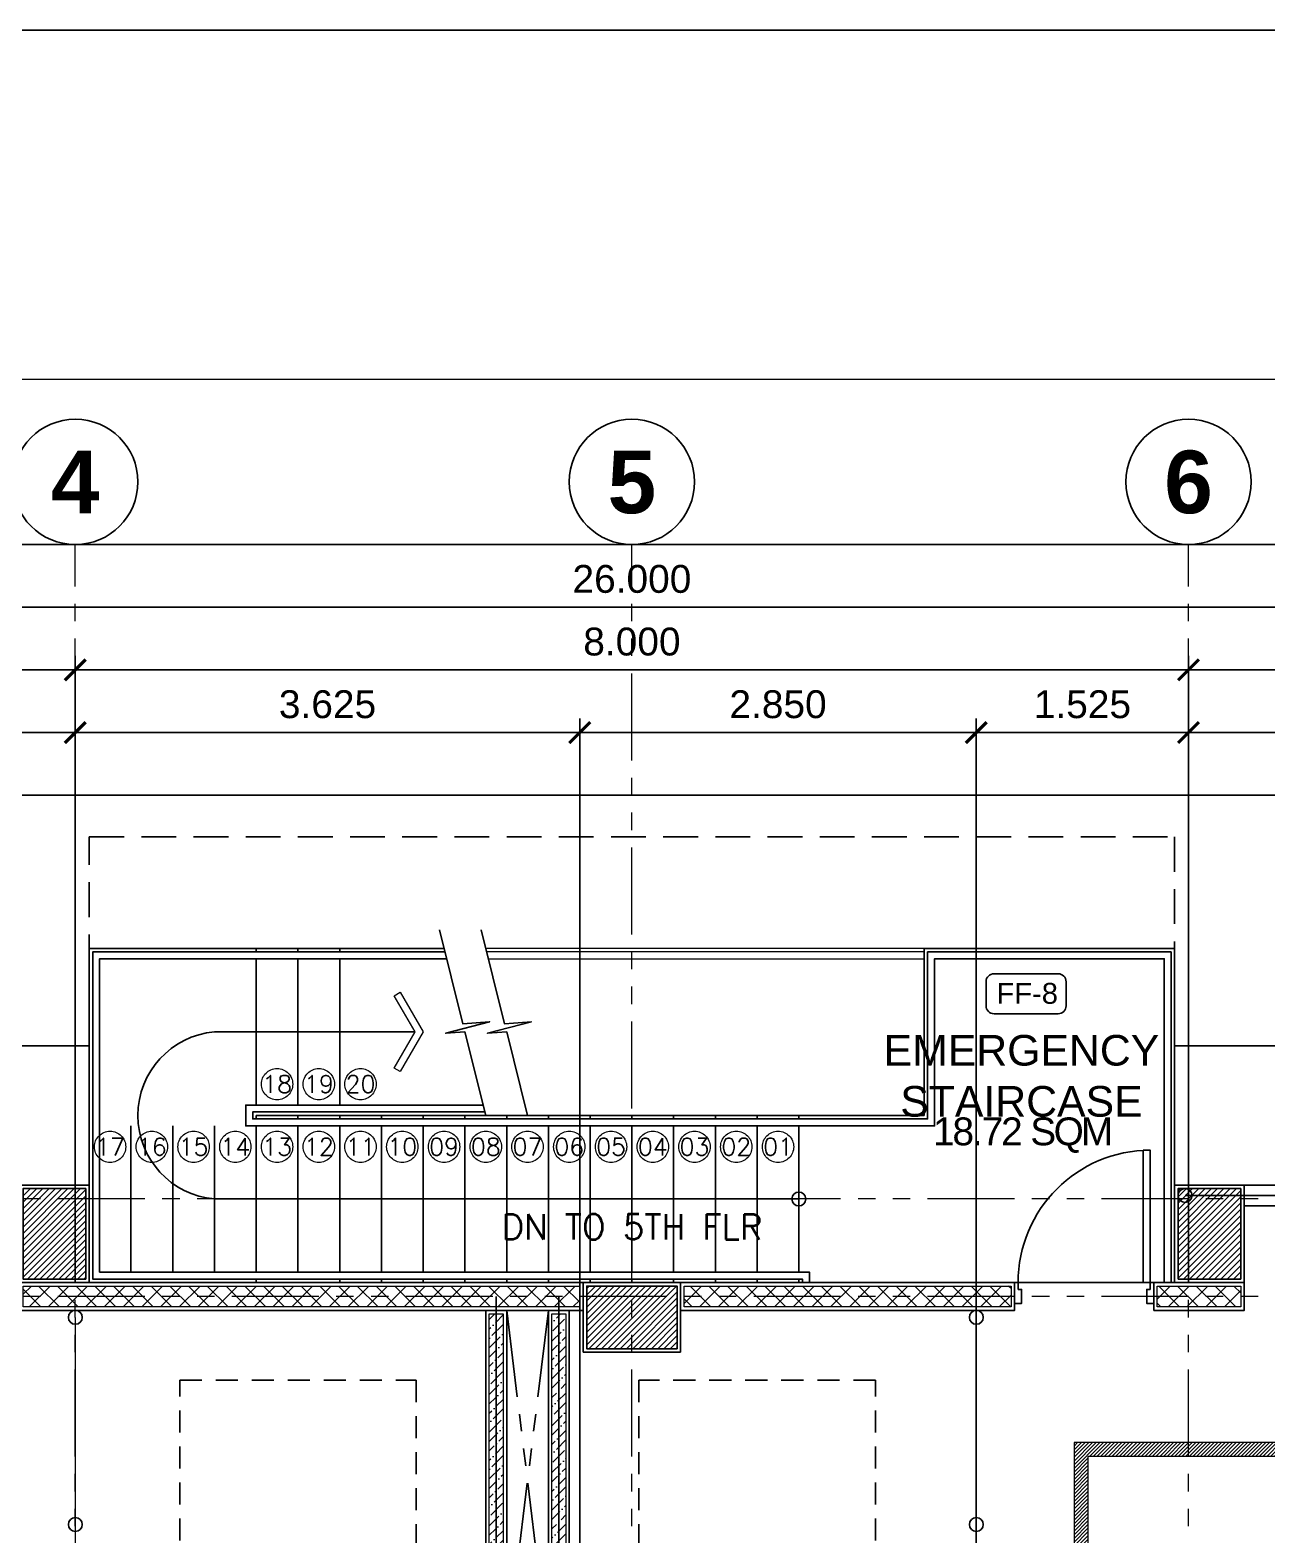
# Model space of a CAD drawing. Header units: metres. Extents: x -12400 to 1, y 0 to 106422.
# Drawn here: x -12001.88 to -11992.99, y 106404.66 to 106415.47 of the extents above; entities that cross this region are included whole.
import ezdxf
from ezdxf.enums import TextEntityAlignment as Align

# ---------------------------------------------------------------- set-up
doc = ezdxf.new("R2010")
doc.units = ezdxf.units.M
doc.header["$PDMODE"] = 35
for name, pattern in [('CENTER', [2, 1.25, -0.25, 0.25, -0.25]), ('HIDDEN', [0.375, 0.25, -0.125]), ('HIDDEN2', [4.762499999999999, 3.175, -1.5875]), ('PHANTOM2', [1.25, 0.625, -0.125, 0.125, -0.125, 0.125, -0.125])]:
    doc.linetypes.add(name, pattern=pattern)
for name, color, linetype, lineweight in [('0.1', 1, 'Continuous', 9), ('A-DIM-100', 8, 'Continuous', 0), ('A-STAIR', 31, 'Continuous', 0), ('DIM 001', 251, 'Continuous', 13), ('FURN', 8, 'Continuous', 5), ('grid', 1, 'CENTER', 15), ('HATCH', 250, 'Continuous', 5), ('TBLOCK-BORDER-OUTSIDE', 240, 'Continuous', 0)]:
    doc.layers.add(name, color=color, linetype=linetype, lineweight=lineweight)
for name, color, linetype in [('1AR', 1, 'Continuous'), ('AR-HIDDEN LINES', 8, 'HIDDEN2'), ('BAR', 6, 'Continuous'), ('FIXTURE', 35, 'Continuous'), ('P-HIDE', 1, 'HIDDEN2'), ('S-GRID', 155, 'Continuous'), ('SCH-FLR', 224, 'Continuous'), ('stone', 15, 'Continuous'), ('txt', 2, 'Continuous')]:
    doc.layers.add(name, color=color, linetype=linetype)
doc.layers.add('GUIDELINES', color=206, linetype='Continuous', plot=False)
doc.styles.add('arial', font='arial.ttf')
doc.styles.add('Arial-Bold', font='arial.ttf')
doc.styles.add('DIMTXT-100', font='arial.ttf')
doc.styles.add('sans serif', font='sanssb__.ttf')
doc.styles.add('swis721', font='swiss.ttf')
doc.styles.add('T.25', font='romans.shx', dxfattribs={"height": 0.2})
doc.styles.add('T125', font='simplex.shx', dxfattribs={"height": 125})
doc.dimstyles.new('D-100', dxfattribs={"dimtxt": 0.2, "dimasz": 0.15, "dimexe": 0.1, "dimexo": 0.1, "dimgap": 0.1, "dimtad": 1, "dimdec": 3, "dimzin": 4, "dimdsep": 46, "dimtxsty": 'DIMTXT-100', "dimblk": 'ARCHTICK', "dimcen": 0.2, "dimdle": 0.1, "dimclrd": 8, "dimclre": 8, "dimclrt": 2, "dimadec": 0, "dimazin": 1, "dimtfac": 1, "dimtdec": 3, "dimtofl": 0, "dimtmove": 2, "dimatfit": 3, "dimfxl": 1, "dimarcsym": 0})
doc.dimstyles.new('DIM 200', dxfattribs={"dimtxt": 200, "dimasz": 1, "dimexe": 0, "dimexo": 40, "dimgap": 50, "dimtad": 1, "dimtoh": 1, "dimdec": 0, "dimlfac": 2, "dimtxsty": 'swis721', "dimblk": 'CIR', "dimcen": 0, "dimclrd": 155, "dimclre": 155, "dimclrt": 4, "dimadec": 0, "dimazin": 0, "dimtfac": 1, "dimtdec": 0, "dimtix": 1, "dimtmove": 1, "dimatfit": 3, "dimldrblk": 'CIR', "dimfxl": 0, "dimarcsym": 0})
pattern_1 = [(45, (-1778.118195197185, 422.8638645163301), (-0.01325825214724777, 0.01325825214724777), [])]

# ---------------------------------------------------------------- blocks, each defined once
blk = doc.blocks.new('CIR')
at = {"color": 4}
blk.add_circle((0, 0), 50, dxfattribs=at)
blk = doc.blocks.new('grid_designation')
blk.add_circle((0, 500), 500)
at = {"color": 3, "style": 'sans serif'}
blk.add_attdef('A', text='', height=471, dxfattribs=at).set_placement((0, 500), align=Align.MIDDLE_CENTER)
blk = doc.blocks.new('FIREDOOR-1050')
at = {"layer": 'FIXTURE', "color": 2, "ltscale": 0.3}
blk.add_lwpolyline([(1514.263102653662, -407.726871438048), (1514.313102653663, -407.726871438048), (1514.313102653663, -406.7768714380509), (1514.263102653662, -406.7768714380509)], close=True, dxfattribs=at)
at = {"layer": 'FIXTURE', "color": 3}
for points in [[(1514.263102653662, -407.7768714380509), (1514.263102653662, -407.726871438048), (1514.238102653662, -407.726871438048), (1514.238102653662, -407.8768714380567), (1514.288102653663, -407.8768714380567), (1514.288102653663, -407.7768714380509), (1514.263102653662, -407.7768714380509)], [(1515.213102653661, -407.7768714380509), (1515.213102653661, -407.726871438048), (1515.238102653662, -407.726871438048), (1515.238102653662, -407.8768714380567), (1515.188102653661, -407.8768714380567), (1515.188102653661, -407.7768714380509), (1515.213102653661, -407.7768714380509)]]:
    blk.add_lwpolyline(points, dxfattribs=at)
at = {"layer": 'FIXTURE', "color": 1}
blk.add_arc((1514.263102653662, -407.726871438048), 0.9499999999996362, 0, 90, dxfattribs=at)
blk = doc.blocks.new('*U1959')
at = {"layer": 'HATCH'}
h = blk.add_hatch(dxfattribs=at)
h.set_pattern_fill('ANSI36', color=256, scale=0.015)
h.set_pattern_definition([(45, (12093.72419102851, -106406.7665946045), (0.025256970340507, 0.09260889124852564), [0.1190625, -0.0238125, 0, -0.0238125])])
h.paths.add_polyline_path([(0.0249999999996362, 0.1249999999854481), (0.02499999999963598, 0.02499999999417923), (2.425000000009162, 0.02499999999417923), (2.425000000009163, 0.1249999999854481)])
at = {"color": 4}
blk.add_lwpolyline([(2.450000000008799, 0), (2.450000000008799, 0.1499999999796273), (0, 0.1499999999796273), (0, 0)], close=True, dxfattribs=at)
at = {"layer": 'HATCH'}
blk.add_lwpolyline([(2.425000000009163, 0.02499999999417923), (2.425000000009163, 0.1249999999854481), (0.0249999999996362, 0.1249999999854481), (0.0249999999996362, 0.02499999999417923)], close=True, dxfattribs=at)
blk = doc.blocks.new('*U528')
at = {"layer": 'HATCH'}
h = blk.add_hatch(dxfattribs=at)
h.set_pattern_fill('ANSI37', color=256, scale=0.03, angle=-180)
h.set_pattern_definition([(225, (2.962500000018339, 0), (0.06735192090801863, -0.06735192090801868), []), (314.9999999999999, (2.962500000018339, 0), (0.06735192090801868, 0.06735192090801861), [])])
h.paths.add_polyline_path([(0.02500000000873115, 0.1749999999883585), (0.02500000000873115, 0.02499999999417923), (4.025000000023796, 0.02499999999417923), (4.025000000023796, 0.1749999999883585)])
blk.add_lwpolyline([(0, 0.1999999999825377), (0, 0), (4.050000000017975, 0), (4.050000000017975, 0.1999999999825377)], close=True)
blk.add_lwpolyline([(0.02500000000873115, 0.1749999999883585), (0.02500000000873115, 0.02499999999417923), (4.025000000023796, 0.02499999999417923), (4.025000000023796, 0.1749999999883585)], close=True, dxfattribs=at)
blk = doc.blocks.new('*U1974')
at = {"layer": 'HATCH'}
h = blk.add_hatch(dxfattribs=at)
h.set_pattern_fill('ANSI37', color=256, scale=0.03, angle=-180)
h.set_pattern_definition([(225, (1.312500000049625, 0), (0.06735192090801863, -0.06735192090801868), []), (314.9999999999999, (1.312500000049625, 0), (0.06735192090801868, 0.06735192090801861), [])])
h.paths.add_polyline_path([(0.02500000000873115, 0.1749999999883585), (0.02500000000873115, 0.02499999999417923), (2.375000000055082, 0.02499999999417923), (2.375000000055082, 0.1749999999883585)])
blk.add_lwpolyline([(0, 0.1999999999825377), (0, 0), (2.400000000049261, 0), (2.400000000049261, 0.1999999999825377)], close=True)
blk.add_lwpolyline([(0.02500000000873115, 0.1749999999883585), (0.02500000000873115, 0.02499999999417923), (2.375000000055082, 0.02499999999417923), (2.375000000055082, 0.1749999999883585)], close=True, dxfattribs=at)
blk = doc.blocks.new('ROOFDECKCOL')
h = blk.add_hatch()
h.set_pattern_fill('ANSI31', color=8, scale=0.01)
h.set_pattern_definition([(45, (11975.8129679257, -106287.5702236537), (-0.02245064030267288, 0.02245064030267288), [])])
h.paths.add_polyline_path([(0.02499999999236024, 18.02499999997963), (0.4749999999930878, 18.02499999997963), (0.4749999999930878, 18.67499999998836), (0.02499999999236024, 18.67499999998836)])
h.paths.add_polyline_path([(4.924999999993815, 18.67499999998836), (4.924999999993815, 18.22499999997672), (4.274999999994179, 18.22499999997672), (4.274999999994179, 18.67499999998836)])
h.paths.add_polyline_path([(9.174999999993815, 18.02499999997963), (8.724999999993088, 18.02499999997963), (8.724999999993088, 18.67499999998836), (9.174999999993815, 18.67499999998836)])
h.paths.add_polyline_path([(13.42499999999382, 17.52499999997963), (13.42499999999382, 17.97499999999127), (12.77499999999418, 17.97499999999127), (12.77499999999418, 17.52499999997963)])
h.paths.add_polyline_path([(17.02499999999236, 18.02499999997963), (17.47499999999309, 18.02499999997963), (17.47499999999309, 18.67499999998836), (17.02499999999236, 18.67499999998836)])
h.paths.add_polyline_path([(21.27499999999236, 18.67499999998836), (21.27499999999236, 18.22499999997672), (21.924999999992, 18.22499999997672), (21.924999999992, 18.67499999998836)])
h.paths.add_polyline_path([(26.174999999992, 18.02499999997963), (25.72499999999127, 18.02499999997963), (25.72499999999127, 18.67499999998836), (26.174999999992, 18.67499999998836)])
h.paths.add_polyline_path([(26.174999999992, 13.27499999997963), (25.72499999999127, 13.27499999997963), (25.72499999999127, 13.92499999998836), (26.174999999992, 13.92499999998836)])
h.paths.add_polyline_path([(26.174999999992, 9.024999999979627), (25.72499999999127, 9.024999999979627), (25.72499999999127, 9.674999999988358), (26.174999999992, 9.674999999988358)])
h.paths.add_polyline_path([(26.174999999992, 4.774999999979627), (25.72499999999127, 4.774999999979627), (25.72499999999127, 5.424999999988358), (26.174999999992, 5.424999999988358)])
h.paths.add_polyline_path([(26.174999999992, 0.02499999999417923), (25.72499999999127, 0.02499999999417923), (25.72499999999127, 0.6750000000029104), (26.174999999992, 0.6750000000029104)])
h.paths.add_polyline_path([(21.27499999999236, 0.02499999999417923), (21.27499999999236, 0.4750000000058208), (21.924999999992, 0.4750000000058208), (21.924999999992, 0.02499999999417923)])
h.paths.add_polyline_path([(17.02499999999236, 0.02499999999417923), (17.47499999999309, 0.02499999999417923), (17.47499999999309, 0.6750000000029104), (17.02499999999236, 0.6750000000029104)])
h.paths.add_polyline_path([(13.42499999999382, 1.024999999994179), (13.42499999999382, 1.475000000005821), (12.77499999999418, 1.475000000005821), (12.77499999999418, 1.024999999994179)])
h.paths.add_polyline_path([(9.174999999993815, 0.02499999999417923), (8.724999999993088, 0.02499999999417923), (8.724999999993088, 0.6750000000029104), (9.174999999993815, 0.6750000000029104)])
h.paths.add_polyline_path([(4.924999999993815, 0.02499999999417923), (4.924999999993815, 0.4750000000058208), (4.274999999994179, 0.4750000000058208), (4.274999999994179, 0.02499999999417923)])
h.paths.add_polyline_path([(0.0249999999996362, 0.02499999999417923), (0.4250000000010914, 0.02499999999417923), (0.4250000000010914, 0.4250000000029104), (0.0249999999996362, 0.4250000000029104)])
h.paths.add_polyline_path([(0.02499999999236024, 9.024999999979627), (0.4749999999930878, 9.024999999979627), (0.4749999999930878, 9.674999999988358), (0.02499999999236024, 9.674999999988358)])
h.paths.add_polyline_path([(0.02499999999236024, 13.27499999997963), (0.4749999999930878, 13.27499999997963), (0.4749999999930878, 13.92499999998836), (0.02499999999236024, 13.92499999998836)])
at = {"color": 7}
for points in [[(9.199999999993452, 17.99999999998545), (8.699999999993452, 17.99999999998545), (8.699999999993452, 18.69999999998254), (9.199999999993452, 18.69999999998254)], [(16.99999999999272, 17.99999999998545), (17.49999999999272, 17.99999999998545), (17.49999999999272, 18.69999999998254), (16.99999999999272, 18.69999999998254)], [(13.44999999999345, 17.49999999998545), (13.44999999999345, 17.99999999998545), (12.74999999999272, 17.99999999998545), (12.74999999999272, 17.49999999998545)]]:
    blk.add_lwpolyline(points, close=True, dxfattribs=at)
at = {"layer": 'stone', "color": 5}
for points in [[(9.174999999993815, 18.02499999997963), (8.724999999993088, 18.02499999997963), (8.724999999993088, 18.67499999998836), (9.174999999993815, 18.67499999998836)], [(17.02499999999236, 18.02499999997963), (17.47499999999309, 18.02499999997963), (17.47499999999309, 18.67499999998836), (17.02499999999236, 18.67499999998836)], [(13.42499999999382, 17.52499999997963), (13.42499999999382, 17.97499999999127), (12.77499999999418, 17.97499999999127), (12.77499999999418, 17.52499999997963)]]:
    blk.add_lwpolyline(points, close=True, dxfattribs=at)
blk = doc.blocks.new('*U1774')
at = {"layer": 'HATCH'}
h = blk.add_hatch(dxfattribs=at)
h.set_pattern_fill('ANSI37', color=256, scale=0.03, angle=-180)
h.set_pattern_definition([(225, (-0.4374999999831163, 0), (0.06735192090801863, -0.06735192090801868), []), (314.9999999999999, (-0.4374999999831163, 0), (0.06735192090801868, 0.06735192090801861), [])])
h.paths.add_polyline_path([(0.02500000000873115, 0.1749999999883585), (0.02500000000873115, 0.02499999999417923), (0.6250000000223406, 0.02499999999417923), (0.6250000000223406, 0.1749999999883585)])
blk.add_lwpolyline([(0, 0.1999999999825377), (0, 0), (0.6500000000165198, 0), (0.6500000000165198, 0.1999999999825377)], close=True)
blk.add_lwpolyline([(0.02500000000873115, 0.1749999999883585), (0.02500000000873115, 0.02499999999417923), (0.6250000000223406, 0.02499999999417923), (0.6250000000223406, 0.1749999999883585)], close=True, dxfattribs=at)
blk = doc.blocks.new('FP_ROOFDECK')
at = {"layer": 'AR-HIDDEN LINES'}
h = blk.add_hatch(dxfattribs=at)
h.set_pattern_fill('ANSI31', color=256, scale=0.15)
h.set_pattern_definition(pattern_1)
h.paths.add_polyline_path([(25.97748595194389, 17.74999999998545), (17.37748595201629, 17.74999999998545), (17.37748595209268, 2.949999999982538), (25.97748595202211, 2.949999999982538)], flags=16)
h.paths.add_polyline_path([(26.07748595194425, 17.84999999997672), (17.2774859520141, 17.84999999997672), (17.27748595209414, 2.849999999976717), (26.07748595202247, 2.849999999976717)])
h = blk.add_hatch(dxfattribs=at)
h.set_pattern_fill('ANSI31', color=256, scale=0.15)
h.set_pattern_definition(pattern_1)
h.paths.add_polyline_path([(25.97748595194389, 17.74999999998545), (17.37748595201629, 17.74999999998545), (17.37748595209268, 2.949999999982538), (25.97748595202211, 2.949999999982538)], flags=16)
h.paths.add_polyline_path([(26.07748595194425, 17.84999999997672), (17.2774859520141, 17.84999999997672), (17.27748595209414, 2.849999999976717), (26.07748595202247, 2.849999999976717)])
at = {"color": 1, "linetype": 'Continuous'}
for points in [[(13.05000000003383, 20.19999999986612), (12.90000000000327, 20.79999999998836), (12.76198720484717, 20.79055648340727), (13.07741895329127, 20.87354289084033), (12.88551178005036, 20.85795287977089), (12.71698757822924, 21.53204968709906)], [(13.35000000003311, 20.19999999986612), (13.20000000000255, 20.79999999998836), (13.06198720484645, 20.79055648340727), (13.37741895329054, 20.87354289084033), (13.18551178004964, 20.85795287977089), (13.01698757822851, 21.53204968709906)], [(13.35000000003311, 20.19999999986612), (13.20000000000255, 20.79999999998836), (13.06198720484645, 20.79055648340727), (13.37741895329054, 20.87354289084033), (13.18551178004964, 20.85795287977089), (13.01698757822851, 21.53204968709906)]]:
    blk.add_lwpolyline(points, dxfattribs=at)
at = {"color": 1}
for points in [[(11.40000000000146, 21.37499999998545), (11.40000000000146, 21.39999999997963)], [(11.70000000000073, 21.37499999998545), (11.70000000000073, 21.39999999997963)], [(12.00000000000182, 21.37499999998545), (12.00000000000182, 21.39999999997963)], [(11.40000000000146, 20.27499999997963), (11.40000000000146, 21.32499999998254)], [(11.70000000000073, 20.27499999997963), (11.70000000000073, 21.32499999998254)], [(12.00000000000182, 20.27499999997963), (12.00000000000182, 21.32499999998254)], [(10.20000000000073, 20.69999999998254), (0, 20.69999999998254), (0, 0), (11.20000000000073, 0), (11.20000000000073, 1), (16.99999999999636, 1), (16.99999999999636, 0), (28.19999999999891, 0), (28.19999999999891, 20.69999999998254), (18.00000000001819, 20.69999999998254)], [(10.49999999999818, 19.07499999998254), (10.49999999999818, 20.12499999998545)], [(10.79999999999745, 19.07499999998254), (10.79999999999745, 20.12499999998545)], [(11.09999999999854, 19.07499999998254), (11.09999999999854, 20.12499999998545)], [(11.40000000000146, 20.19999999974971), (11.40000000000146, 20.17499999974098)], [(11.40000000000146, 20.19999999986612), (16.2000000000171, 20.19999999974971)], [(11.39999999999964, 19.07499999998254), (11.39999999999964, 20.12499999998545)], [(11.70000000000073, 20.19999999974971), (11.70000000000073, 20.17499999974098)], [(11.70000000000073, 19.07499999998254), (11.70000000000073, 20.12499999998545)], [(12.00000000000182, 20.19999999974971), (12.00000000000182, 20.17499999974098)], [(12.00000000000182, 19.07499999998254), (12.00000000000182, 20.12499999998545)], [(12.30000000000291, 20.19999999974971), (12.30000000000291, 20.17499999974098)], [(12.30000000000291, 19.07499999998254), (12.30000000000291, 20.12499999998545)], [(12.600000000004, 20.19999999974971), (12.600000000004, 20.17499999974098)], [(12.600000000004, 19.07499999998254), (12.600000000004, 20.12499999998545)], [(12.90000000000509, 20.19999999974971), (12.90000000000509, 20.17499999974098)], [(12.90000000000509, 19.07499999998254), (12.90000000000509, 20.12499999998545)], [(13.20000000000618, 20.19999999974971), (13.20000000000618, 20.17499999974098)], [(13.20000000000618, 19.07499999998254), (13.20000000000618, 20.12499999998545)], [(13.50000000000728, 20.19999999974971), (13.50000000000728, 20.17499999974098)], [(13.50000000000728, 19.07499999998254), (13.50000000000728, 20.12499999998545)], [(13.80000000000837, 20.19999999974971), (13.80000000000837, 20.17499999974098)], [(13.80000000000837, 19.07499999998254), (13.80000000000837, 20.12499999998545)], [(14.10000000000946, 20.19999999974971), (14.10000000000946, 20.17499999974098)], [(14.10000000000946, 19.07499999998254), (14.10000000000946, 20.12499999998545)], [(14.40000000001055, 20.19999999974971), (14.40000000001055, 20.17499999974098)], [(14.40000000001055, 19.07499999998254), (14.40000000001055, 20.12499999998545)], [(14.70000000001164, 20.19999999974971), (14.70000000001164, 20.17499999974098)], [(14.70000000001164, 19.07499999998254), (14.70000000001164, 20.12499999998545)], [(15.00000000001273, 20.19999999974971), (15.00000000001273, 20.17499999974098)], [(15.00000000001273, 19.07499999998254), (15.00000000001273, 20.12499999998545)], [(15.30000000001382, 20.19999999974971), (15.30000000001382, 20.17499999974098)], [(15.30000000001382, 19.07499999998254), (15.30000000001382, 20.12499999998545)], [(11.40000000000146, 18.99999999998545), (11.40000000000146, 19.02499999997963)], [(12.00000000000182, 18.99999999998545), (12.00000000000182, 19.02499999997963)], [(12.30000000000291, 18.99999999998545), (12.30000000000291, 19.02499999997963)], [(12.600000000004, 18.99999999998545), (12.600000000004, 19.02499999997963)], [(12.90000000000509, 18.99999999998545), (12.90000000000509, 19.02499999997963)], [(13.20000000000618, 18.99999999998545), (13.20000000000618, 19.02499999997963)], [(13.50000000000728, 18.99999999998545), (13.50000000000728, 19.02499999997963)], [(13.80000000000837, 18.99999999998545), (13.80000000000837, 19.02499999997963)], [(14.10000000000946, 18.99999999998545), (14.10000000000946, 19.02499999997963)], [(14.40000000001055, 18.99999999998545), (14.40000000001055, 19.02499999997963)], [(14.70000000001164, 18.99999999998545), (14.70000000001164, 19.02499999997963)], [(15.00000000001273, 18.99999999998545), (15.00000000001273, 19.02499999997963)], [(15.30000000001382, 18.99999999998545), (15.30000000001382, 19.02499999997963)], [(10.62500000002001, 18.99999999998545), (15.32500000003347, 18.9999999999709)], [(16.30000000001746, 18.9999999999709), (18.00000000001819, 18.9999999999709)]]:
    blk.add_lwpolyline(points, dxfattribs=at)
blk.add_lwpolyline([(10.22500000000218, 21.37499999998545), (12.75625000000582, 21.37499999998545)])
at = {"color": 3}
blk.add_lwpolyline([(27.19999999999891, 18.99999999998545), (26.69999999999891, 18.99999999998545), (26.69999999999891, 19.55000000000291), (22.95000000000255, 19.55000000000291), (22.95000000000073, 19.19999999998254), (22.25, 19.19999999998254), (22.25, 19.54999999998836), (18.5, 19.54999999998836), (18.5, 18.99999999998545), (18.00000000001819, 18.99999999998545), (18.00000000001819, 19.69999999998254), (27.19999999999891, 19.69999999998254)], dxfattribs=at)
at = {"color": 2, "linetype": 'HIDDEN2', "ltscale": 0.05}
for points in [[(18.07500000001892, 19.62500000005821, 0.01, 0.01, 0), (27.12499999998181, 19.62500000005821, 0.01, 0.01, 0), (27.12499999998181, 10.65000000005239, 0.01, 0.01, 0), (26.75000000001637, 10.65000000005239, 0.01, 0.01, 0), (26.75000000001819, 1.450000000055297, 0.01, 0.01, 0), (18.07500000000073, 1.44999999992433, 0.01, 0.01, 0), (18.07500000000073, 2.100000000122236, 0.01, 0.01, 0), (16.84999999999673, 2.100000000034925, 0, 0, 0)], [(10.10000000000036, 18.75000000010186, 0.01, 0.01, 0), (10.10000000000036, 12.7999999998865, 0.01, 0.01, 0), (10.25, 12.7999999998865, 0, 0, 0)]]:
    blk.add_lwpolyline(points, format="xyseb", dxfattribs=at)
at = {"color": 8, "linetype": 'PHANTOM2'}
for points in [[(13.19999999998981, 18.80000000000291), (13.50000000000182, 16.34999999997672)], [(13.50000000001273, 18.80000000000291), (13.19999999999891, 16.34999999997672)]]:
    blk.add_lwpolyline(points, dxfattribs=at)
at = {"color": 2, "linetype": 'HIDDEN2', "ltscale": 0.05, "const_width": 0.01}
blk.add_lwpolyline([(16.57500000000255, 18.75), (16.57500000000255, 12.79999999978463)], dxfattribs=at)
at = {"color": 3, "linetype": 'HIDDEN2', "ltscale": 0.05}
for points in [[(10.85000000000946, 18.30000000000291), (12.55000000001019, 18.30000000000291), (12.55000000001019, 14.30000000000291), (10.85000000000946, 14.30000000000291)], [(15.84999999999491, 18.30000000000291), (14.14999999999418, 18.30000000000291), (14.14999999999418, 14.30000000000291), (15.84999999999491, 14.30000000000291)]]:
    blk.add_lwpolyline(points, close=True, dxfattribs=at)
for centre in [(18.07500000001892, 19.62500000005821), (10.10000000000036, 18.75000000010186), (16.57500000000255, 18.75), (10.10000000000036, 17.2625000000553), (16.57500000000255, 17.26249999995343)]:
    blk.add_circle(centre, 0.05)
at = {"color": 2}
blk.add_circle((15.30000000001382, 19.59999999999127), 0.05, dxfattribs=at)
at = {"layer": '0.1'}
for points in [[(26.07748595194425, 17.84999999997672), (17.2774859520141, 17.84999999997672), (17.27748595209414, 2.849999999976717), (26.07748595202247, 2.849999999976717)], [(26.07748595194425, 17.84999999997672), (17.2774859520141, 17.84999999997672), (17.27748595209414, 2.849999999976717), (26.07748595202247, 2.849999999976717)], [(25.97748595194389, 17.74999999998545), (17.37748595201629, 17.74999999998545), (17.37748595209268, 2.949999999982538), (25.97748595202211, 2.949999999982538)], [(25.97748595194389, 17.74999999998545), (17.37748595201629, 17.74999999998545), (17.37748595209268, 2.949999999982538), (25.97748595202211, 2.949999999982538)]]:
    blk.add_lwpolyline(points, close=True, dxfattribs=at)
at = {"layer": '1AR'}
blk.add_lwpolyline([(12.54226497309173, 20.80000000000291), (11.10000000000218, 20.79999999995925, 0.9166666666668888), (11.10000000000218, 19.59999999996217), (15.30000000003201, 19.59999999996217)], format="xyb", dxfattribs=at)
at = {"layer": 'A-STAIR', "color": 2}
blk.add_lwpolyline([(12.39226497308482, 20.54019237884495), (12.54226497308264, 20.79999999998836), (12.392264973083, 21.05980762111722), (12.43556624327357, 21.08480762112595), (12.60000000000218, 20.79999999998836), (12.43556624327357, 20.51519237885077)], close=True, dxfattribs=at)
at = {"layer": 'BAR', "color": 2}
for points in [[(12.75625000000582, 21.37499999998545), (10.22500000000218, 21.37499999998545), (10.22500000000218, 19.02499999997963), (15.32500000003347, 19.02499999997963), (15.32500000003347, 18.9999999999709)], [(15.37500000003274, 18.9999999999709), (15.37500000003274, 19.07499999998254), (10.27500000000146, 19.07499999998254), (10.27500000000146, 21.32499999998254), (12.76875000000473, 21.32499999998254)], [(13.04375000000437, 20.22499999997672), (11.375, 20.2249999998603), (11.375, 20.17499999985739), (16.22500000001855, 20.17499999985739), (16.22500000001855, 21.37499999998545), (17.97500000001673, 21.37499999998545), (17.97500000001673, 19.00000000005821), (17.92500000000655, 19.00000000005821), (17.92500000001746, 21.32499999998254), (16.27500000001965, 21.32499999998254), (16.27500000001783, 20.12499999985448), (11.32499999999891, 20.12499999985448), (11.32499999999891, 20.27499999984866), (13.0312500000382, 20.27499999984866)]]:
    blk.add_lwpolyline(points, dxfattribs=at)
at = {"layer": 'FURN'}
for points in [[(16.2000000000171, 21.39999999997963), (13.05625000000509, 21.39999999997963)], [(16.2000000000171, 21.37499999998545), (13.05625000000509, 21.37499999998545)], [(13.068750000004, 21.32499999998254), (16.2000000000171, 21.32499999998254)]]:
    blk.add_lwpolyline(points, dxfattribs=at)
at = {"layer": 'grid', "color": 35}
for centre in [(11.54999999999927, 20.42499999997381), (11.85000000000036, 20.42499999997381), (12.15000000000146, 20.42499999997381), (10.34999999999491, 19.97499999952561), (10.64999999999418, 19.97499999952561), (10.94999999999345, 19.97499999952561), (11.24999999999272, 19.97499999952561), (11.549999999992, 19.97499999952561), (11.84999999999127, 19.97499999952561), (12.14999999999054, 19.97499999952561), (12.44999999998981, 19.97499999952561), (12.74999999999091, 19.97499999952561), (13.049999999992, 19.97499999939464), (13.34999999999309, 19.97499999952561), (13.64999999999418, 19.97499999939464), (13.94999999999527, 19.97499999939464), (14.24999999999636, 19.97499999952561), (14.54999999999745, 19.97499999939464), (14.84999999999854, 19.97499999939464), (15.14999999999964, 19.97499999939464)]:
    blk.add_circle(centre, 0.1125, dxfattribs=at)
at = {"layer": 'GUIDELINES'}
blk.add_lwpolyline([(13.125, 18.89999999999418), (13.125, 16.27499999997963), (13.57500000000073, 16.27499999997963), (13.57500000000073, 18.89999999999418)], dxfattribs=at)
at = {"layer": 'P-HIDE', "linetype": 'Continuous'}
for points in [[(10.20000000000073, 18.99999999998545), (10.20000000000073, 21.39999999997963), (12.75000000000728, 21.39999999997963)], [(18.00000000001819, 18.99999999998545), (18.00000000001819, 21.39999999997963), (16.2000000000171, 21.39999999997963)], [(16.2000000000171, 20.19999999974971), (16.2000000000171, 21.39999999997963)]]:
    blk.add_lwpolyline(points, dxfattribs=at)
at = {"xscale": -1}
blk.add_blockref('FIREDOOR-1050', (1532.088102653675, 426.7268714380334), dxfattribs=at)
blk.add_blockref('ROOFDECKCOL', (1.000000000007276, 1))
for name, p, rotation in [('*U528', (9.700000000000728, 18.99999999998545), 180), ('*U1974', (14.44999999998254, 18.99999999998545), 180), ('*U1774', (17.84999999999491, 18.99999999998545), 180), ('*U1959', (13.05000000001019, 16.34999999999127), 270), ('*U1959', (13.50000000001273, 16.34999999999127), 270)]:
    blk.add_blockref(name, p, dxfattribs=dict(at, rotation=rotation))
at = {"layer": '0.1', "color": 2, "attachment_point": 5}
for s, insert, char_height in [('{\\Fx-hlvm1s|c0;\\W0.9;\\T0.9;\\C3;RAILINGS}', (10.57500000000073, 21.22499999997672), 0.1), ('{\\Fx-hlvm1s|c0;\\W0.9;\\T0.9;\\C3;RAILINGS}', (17.62500000001819, 21.22499999997672), 0.1), ('{\\Fx-hlvm1s|c0;\\W0.9;\\T0.9;\\C3;REAR EXIT}', (17.32500000000255, 19.17500000001746), 0.13), ('{\\Fx-hlvm1s|c0;\\W0.9;\\T0.9;\\C3;RAILINGS}', (10.57500000000073, 19.17499999998836), 0.1)]:
    blk.add_mtext_dynamic_manual_height_columns(s, width=5150.828219755791, gutter_width=1, heights=[0], dxfattribs=dict(at, insert=insert, char_height=char_height))
at = {"layer": '0.1', "color": 2, "insert": (13.35000000000036, 17.58749999997963), "char_height": 0.15, "attachment_point": 5, "rotation": 90.00000000000006}
blk.add_mtext_dynamic_manual_height_columns('{\\Fx-hlvm1s|c0;\\W0.9;\\T0.9;PIPE SHAFT}', width=5150.828219755791, gutter_width=1, heights=[0], dxfattribs=at)
at = {"layer": 'txt', "color": 84, "style": 'T125'}
for s, p in [('18', (11.54999999999927, 20.42499999997381)), ('19', (11.85000000000036, 20.42499999997381)), ('20', (12.15000000000146, 20.42499999997381))]:
    blk.add_text(s, height=0.125, dxfattribs=at).set_placement(p, align=Align.MIDDLE_CENTER)
at = {"layer": 'txt', "color": 84, "char_height": 0.125, "width": 0.2093750000006094, "attachment_point": 2, "style": 'T125'}
for s, insert in [('17', (10.34999999999673, 20.03749999952561)), ('16', (10.649999999996, 20.03749999952561)), ('15', (10.94999999999527, 20.03749999952561)), ('14', (11.24999999999454, 20.03749999952561)), ('13', (11.54999999999382, 20.03749999952561)), ('12', (11.84999999999309, 20.03749999952561)), ('11', (12.14999999999236, 20.03749999952561)), ('10', (12.44999999999163, 20.03749999952561)), ('09', (12.74999999999272, 20.03749999952561)), ('08', (13.04999999999382, 20.03749999939464)), ('07', (13.34999999999491, 20.03749999952561)), ('06', (13.649999999996, 20.03749999939464)), ('05', (13.94999999999709, 20.03749999939464)), ('04', (14.24999999999818, 20.03749999952561)), ('03', (14.54999999999927, 20.03749999939464)), ('02', (14.85000000000036, 20.03749999939464)), ('01', (15.15000000000146, 20.03749999939464))]:
    blk.add_mtext(s, dxfattribs=dict(at, insert=insert))
blk = doc.blocks.new('_ArchTick')
at = {"color": 0, "linetype": 'ByBlock', "const_width": 0.15}
blk.add_lwpolyline([(-0.5, -0.5), (0.5, 0.5)], dxfattribs=at)
blk = doc.blocks.new('*D533')
at = {"layer": 'DEFPOINTS', "color": 0, "transparency": 16777216}
for p in [(-11984.55441529413, 106411.3202236537), (-12010.55441529413, 106407.0702236537), (-11984.55441529413, 106407.0702236537)]:
    blk.add_point(p, dxfattribs=at)
at = {"layer": 'DIM 001', "color": 8, "lineweight": -2, "transparency": 16777216}
for p, q in [((-12010.55441529413, 106407.1702236537), (-12010.55441529413, 106411.4202236537)), ((-11984.55441529413, 106407.1702236537), (-11984.55441529413, 106411.4202236537)), ((-12010.65441529413, 106411.3202236537), (-11984.45441529413, 106411.3202236537))]:
    blk.add_line(p, q, dxfattribs=at)
at = {"layer": 'DIM 001', "color": 8, "lineweight": -2, "transparency": 16777216, "xscale": 0.15, "yscale": 0.15, "zscale": 0.15, "rotation": 180}
blk.add_blockref('_ArchTick', (-12010.55441529413, 106411.3202236537), dxfattribs=at)
at = {"layer": 'DIM 001', "color": 8, "lineweight": -2, "transparency": 16777216, "xscale": 0.15, "yscale": 0.15, "zscale": 0.15}
blk.add_blockref('_ArchTick', (-11984.55441529413, 106411.3202236537), dxfattribs=at)
at = {"layer": 'DIM 001', "color": 2, "transparency": 16777216, "insert": (-11997.55441529413, 106411.5223382512), "char_height": 0.2, "attachment_point": 5, "style": 'DIMTXT-100'}
blk.add_mtext('26.000', dxfattribs=at)
blk = doc.blocks.new('*D535')
at = {"layer": 'DEFPOINTS', "color": 0, "transparency": 16777216}
for p in [(-12001.55441529413, 106410.8702236537), (-12010.55441529413, 106407.0702236537), (-12001.55441529413, 106407.0702236537)]:
    blk.add_point(p, dxfattribs=at)
at = {"layer": 'DIM 001', "color": 8, "lineweight": -2, "transparency": 16777216}
for p, q in [((-12010.55441529413, 106407.1702236537), (-12010.55441529413, 106410.9702236537)), ((-12001.55441529413, 106407.1702236537), (-12001.55441529413, 106410.9702236537)), ((-12010.65441529413, 106410.8702236537), (-12001.45441529413, 106410.8702236537))]:
    blk.add_line(p, q, dxfattribs=at)
at = {"layer": 'DIM 001', "color": 8, "lineweight": -2, "transparency": 16777216, "xscale": 0.15, "yscale": 0.15, "zscale": 0.15, "rotation": 180}
blk.add_blockref('_ArchTick', (-12010.55441529413, 106410.8702236537), dxfattribs=at)
at = {"layer": 'DIM 001', "color": 8, "lineweight": -2, "transparency": 16777216, "xscale": 0.15, "yscale": 0.15, "zscale": 0.15}
blk.add_blockref('_ArchTick', (-12001.55441529413, 106410.8702236537), dxfattribs=at)
at = {"layer": 'DIM 001', "color": 2, "transparency": 16777216, "insert": (-12006.05441529413, 106411.0723382512), "char_height": 0.2, "attachment_point": 5, "style": 'DIMTXT-100'}
blk.add_mtext('9.000', dxfattribs=at)
blk = doc.blocks.new('*D536')
at = {"layer": 'DEFPOINTS', "color": 0, "transparency": 16777216}
for p in [(-11993.55441529413, 106410.8702236537), (-12001.55441529413, 106407.0702236537), (-11993.55441529413, 106406.3702236537)]:
    blk.add_point(p, dxfattribs=at)
at = {"layer": 'DIM 001', "color": 8, "lineweight": -2, "transparency": 16777216}
for p, q in [((-12001.55441529413, 106407.1702236537), (-12001.55441529413, 106410.9702236537)), ((-11993.55441529413, 106406.4702236537), (-11993.55441529413, 106410.9702236537)), ((-12001.65441529413, 106410.8702236537), (-11993.45441529413, 106410.8702236537))]:
    blk.add_line(p, q, dxfattribs=at)
at = {"layer": 'DIM 001', "color": 8, "lineweight": -2, "transparency": 16777216, "xscale": 0.15, "yscale": 0.15, "zscale": 0.15, "rotation": 180}
blk.add_blockref('_ArchTick', (-12001.55441529413, 106410.8702236537), dxfattribs=at)
at = {"layer": 'DIM 001', "color": 8, "lineweight": -2, "transparency": 16777216, "xscale": 0.15, "yscale": 0.15, "zscale": 0.15}
blk.add_blockref('_ArchTick', (-11993.55441529413, 106410.8702236537), dxfattribs=at)
at = {"layer": 'DIM 001', "color": 2, "transparency": 16777216, "insert": (-11997.55441529413, 106411.0723382512), "char_height": 0.2, "attachment_point": 5, "style": 'DIMTXT-100'}
blk.add_mtext('8.000', dxfattribs=at)
blk = doc.blocks.new('*D537')
at = {"layer": 'DEFPOINTS', "color": 0, "transparency": 16777216}
for p in [(-11984.55441529413, 106410.8702236537), (-11984.55441529413, 106407.0702236537), (-11993.55441529413, 106406.3702236537)]:
    blk.add_point(p, dxfattribs=at)
at = {"layer": 'DIM 001', "color": 8, "lineweight": -2, "transparency": 16777216}
for p, q in [((-11993.55441529413, 106406.4702236537), (-11993.55441529413, 106410.9702236537)), ((-11984.55441529413, 106407.1702236537), (-11984.55441529413, 106410.9702236537)), ((-11993.65441529413, 106410.8702236537), (-11984.45441529413, 106410.8702236537))]:
    blk.add_line(p, q, dxfattribs=at)
at = {"layer": 'DIM 001', "color": 8, "lineweight": -2, "transparency": 16777216, "xscale": 0.15, "yscale": 0.15, "zscale": 0.15, "rotation": 180}
blk.add_blockref('_ArchTick', (-11993.55441529413, 106410.8702236537), dxfattribs=at)
at = {"layer": 'DIM 001', "color": 8, "lineweight": -2, "transparency": 16777216, "xscale": 0.15, "yscale": 0.15, "zscale": 0.15}
blk.add_blockref('_ArchTick', (-11984.55441529413, 106410.8702236537), dxfattribs=at)
at = {"layer": 'DIM 001', "color": 2, "transparency": 16777216, "insert": (-11989.05441529413, 106411.0723382512), "char_height": 0.2, "attachment_point": 5, "style": 'DIMTXT-100'}
blk.add_mtext('9.000', dxfattribs=at)
blk = doc.blocks.new('*D538')
at = {"layer": 'DEFPOINTS', "color": 0, "transparency": 16777216}
for p in [(-11995.07941529413, 106410.4202236537), (-11993.55441529413, 106406.3702236537), (-11995.07941529413, 106400.2202236535)]:
    blk.add_point(p, dxfattribs=at)
at = {"layer": 'DIM 001', "color": 8, "lineweight": -2, "transparency": 16777216}
for p, q in [((-11995.07941529413, 106400.3202236535), (-11995.07941529413, 106410.5202236537)), ((-11993.55441529413, 106406.4702236537), (-11993.55441529413, 106410.5202236537)), ((-11993.45441529413, 106410.4202236537), (-11995.17941529413, 106410.4202236537))]:
    blk.add_line(p, q, dxfattribs=at)
at = {"layer": 'DIM 001', "color": 8, "lineweight": -2, "transparency": 16777216, "xscale": 0.15, "yscale": 0.15, "zscale": 0.15, "rotation": 180}
blk.add_blockref('_ArchTick', (-11995.07941529413, 106410.4202236537), dxfattribs=at)
at = {"layer": 'DIM 001', "color": 8, "lineweight": -2, "transparency": 16777216, "xscale": 0.15, "yscale": 0.15, "zscale": 0.15}
blk.add_blockref('_ArchTick', (-11993.55441529413, 106410.4202236537), dxfattribs=at)
at = {"layer": 'DIM 001', "color": 2, "transparency": 16777216, "insert": (-11994.31691529413, 106410.6223382512), "char_height": 0.2, "attachment_point": 5, "style": 'DIMTXT-100'}
blk.add_mtext('1.525', dxfattribs=at)
blk = doc.blocks.new('*D539')
at = {"layer": 'DEFPOINTS', "color": 0, "transparency": 16777216}
for p in [(-11997.92941529415, 106410.4202236537), (-11995.07941529413, 106400.2202236535), (-11997.92941529415, 106400.0702236536)]:
    blk.add_point(p, dxfattribs=at)
at = {"layer": 'DIM 001', "color": 8, "lineweight": -2, "transparency": 16777216}
for p, q in [((-11997.92941529415, 106400.1702236536), (-11997.92941529415, 106410.5202236537)), ((-11995.07941529413, 106400.3202236535), (-11995.07941529413, 106410.5202236537)), ((-11994.97941529413, 106410.4202236537), (-11998.02941529415, 106410.4202236537))]:
    blk.add_line(p, q, dxfattribs=at)
at = {"layer": 'DIM 001', "color": 8, "lineweight": -2, "transparency": 16777216, "xscale": 0.15, "yscale": 0.15, "zscale": 0.15, "rotation": 180}
blk.add_blockref('_ArchTick', (-11997.92941529415, 106410.4202236537), dxfattribs=at)
at = {"layer": 'DIM 001', "color": 8, "lineweight": -2, "transparency": 16777216, "xscale": 0.15, "yscale": 0.15, "zscale": 0.15}
blk.add_blockref('_ArchTick', (-11995.07941529413, 106410.4202236537), dxfattribs=at)
at = {"layer": 'DIM 001', "color": 2, "transparency": 16777216, "insert": (-11996.50441529414, 106410.6223382512), "char_height": 0.2, "attachment_point": 5, "style": 'DIMTXT-100'}
blk.add_mtext('2.850', dxfattribs=at)
blk = doc.blocks.new('*D540')
at = {"layer": 'DEFPOINTS', "color": 0, "transparency": 16777216}
for p in [(-12001.55441529413, 106410.4202236537), (-12001.55441529413, 106406.3702236537), (-11997.92941529415, 106400.0702236536)]:
    blk.add_point(p, dxfattribs=at)
at = {"layer": 'DIM 001', "color": 8, "lineweight": -2, "transparency": 16777216}
for p, q in [((-12001.55441529413, 106406.4702236537), (-12001.55441529413, 106410.5202236537)), ((-11997.92941529415, 106400.1702236536), (-11997.92941529415, 106410.5202236537)), ((-11997.82941529415, 106410.4202236537), (-12001.65441529413, 106410.4202236537))]:
    blk.add_line(p, q, dxfattribs=at)
at = {"layer": 'DIM 001', "color": 8, "lineweight": -2, "transparency": 16777216, "xscale": 0.15, "yscale": 0.15, "zscale": 0.15, "rotation": 180}
blk.add_blockref('_ArchTick', (-12001.55441529413, 106410.4202236537), dxfattribs=at)
at = {"layer": 'DIM 001', "color": 8, "lineweight": -2, "transparency": 16777216, "xscale": 0.15, "yscale": 0.15, "zscale": 0.15}
blk.add_blockref('_ArchTick', (-11997.92941529415, 106410.4202236537), dxfattribs=at)
at = {"layer": 'DIM 001', "color": 2, "transparency": 16777216, "insert": (-11999.74191529414, 106410.6224064641), "char_height": 0.2, "attachment_point": 5, "style": 'DIMTXT-100'}
blk.add_mtext('3.625', dxfattribs=at)
blk = doc.blocks.new('*D558')
at = {"layer": 'DEFPOINTS', "color": 0, "transparency": 16777216}
for p in [(-12010.65441529414, 106406.3702236538), (-12012.25441529416, 106400.1452236538), (-11999.87941529413, 106400.1452236538)]:
    blk.add_point(p, dxfattribs=at)
at = {"layer": 'DIM 001', "color": 8, "lineweight": -2, "transparency": 16777216}
for p, q in [((-12012.25441529416, 106406.4702236538), (-12012.25441529416, 106400.0452236538)), ((-12010.75441529414, 106406.3702236538), (-12012.35441529416, 106406.3702236538)), ((-11999.97941529413, 106400.1452236538), (-12012.35441529416, 106400.1452236538))]:
    blk.add_line(p, q, dxfattribs=at)
at = {"layer": 'DIM 001', "color": 8, "lineweight": -2, "transparency": 16777216, "xscale": 0.15, "yscale": 0.15, "zscale": 0.15}
for p, rotation in [((-12012.25441529416, 106406.3702236538), 90), ((-12012.25441529416, 106400.1452236538), 270)]:
    blk.add_blockref('_ArchTick', p, dxfattribs=dict(at, rotation=rotation))
at = {"layer": 'DIM 001', "color": 2, "transparency": 16777216, "insert": (-12012.45652989167, 106403.2577236537), "char_height": 0.2, "attachment_point": 5, "rotation": 90, "style": 'DIMTXT-100'}
blk.add_mtext('6.225', dxfattribs=at)
blk = doc.blocks.new('A$Ceba0e023')
at = {"layer": 'DEFPOINTS'}
blk.add_line((9.094947017729282e-13, 50.93368421075866), (76.19999999988067, 50.93368421075866), dxfattribs=at)
at = {"layer": 'TBLOCK-BORDER-OUTSIDE'}
blk.add_line((4.010526315688367, 48.42710526427254), (73.69342105266787, 48.42710526427254), dxfattribs=at)
blk.add_lwpolyline([(73.69342105253327, 2.506578948481547), (4.010526315688367, 2.506578948481547), (4.010526315688367, 48.42710526427254), (73.69342105253327, 48.42710526427254)], close=True, dxfattribs=at)
blk = doc.blocks.new('GRID1')
at = {"layer": 'S-GRID', "color": 155, "linetype": 'CENTER'}
ref = blk.add_blockref('grid_designation', (-12151.25441529414, 106412.5702236537), dxfattribs=dict(at, xscale=0.0009000000000000002, yscale=0.0009000000000000002, zscale=0.0009000000000000002))
ref.add_attrib('A', '4', dxfattribs={"layer": '0', "color": 3, "height": 0.45, "style": 'sans serif'}).set_placement((-12151.25441529414, 106413.0202236537), align=Align.MIDDLE_CENTER)
ref = blk.add_blockref('grid_designation', (-12147.25441529414, 106412.5702236537), dxfattribs=dict(at, xscale=0.0009000000000000002, yscale=0.0009000000000000002, zscale=0.0009000000000000002))
ref.add_attrib('A', '5', dxfattribs={"layer": '0', "color": 3, "height": 0.45, "style": 'sans serif'}).set_placement((-12147.25441529414, 106413.0202236537), align=Align.MIDDLE_CENTER)
ref = blk.add_blockref('grid_designation', (-12143.25441529414, 106412.5702236537), dxfattribs=dict(at, xscale=0.0009000000000000002, yscale=0.0009000000000000002, zscale=0.0009000000000000002))
ref.add_attrib('A', '6', dxfattribs={"layer": '0', "color": 3, "height": 0.45, "style": 'sans serif'}).set_placement((-12143.25441529414, 106413.0202236537), align=Align.MIDDLE_CENTER)
at = {"color": 6, "linetype": 'PHANTOM2'}
for points in [[(-12151.25441529414, 106384.7702236537), (-12151.25441529414, 106412.5702236537)], [(-12147.25441529414, 106384.7702236537), (-12147.25441529414, 106412.5702236537)], [(-12143.25441529414, 106384.7702236537), (-12143.25441529414, 106412.5702236537)], [(-12130.75441529413, 106407.8702236537), (-12163.75441529414, 106407.8702236537)], [(-12130.75441529413, 106407.1702236537), (-12163.15441529414, 106407.1702236537)]]:
    blk.add_leader(points, dimstyle='DIM 200', override={"dimasz": 0.002, "dimgap": 60, "dimtad": 0}, dxfattribs=at)

msp = doc.modelspace()

# ---------------------------------------------------------------- linework, layer by layer
at = {"color": 2, "linetype": 'HIDDEN'}
msp.add_lwpolyline([(-12001.45441529413, 106409.6702236537), (-11993.65441529412, 106409.6702236537), (-11993.65441529412, 106406.4702236537), (-12001.45441529413, 106406.4702236537)], close=True, dxfattribs=at)
at = {"layer": 'GUIDELINES'}
for points in [[(-12014.05441529414, 106411.7702236537), (-11981.05441529413, 106411.7702236537), (-11981.05441529413, 106383.9702236537), (-12014.05441529414, 106383.9702236537)], [(-12013.60441529414, 106411.3202236537), (-11981.50441529413, 106411.3202236537), (-11981.50441529413, 106384.4202236537), (-12013.60441529414, 106384.4202236537)], [(-12013.15441529414, 106410.8702236537), (-11981.95441529413, 106410.8702236537), (-11981.95441529413, 106384.8702236537), (-12013.15441529414, 106384.8702236537)], [(-12012.70441529413, 106410.4202236537), (-11982.40441529413, 106410.4202236537), (-11982.40441529413, 106385.3202236537), (-12012.70441529413, 106385.3202236537)], [(-12012.70441529413, 106410.4202236537), (-11982.40441529413, 106410.4202236537), (-11982.40441529413, 106385.3202236537), (-12012.70441529413, 106385.3202236537)], [(-12012.25441529413, 106409.9702236537), (-11982.85441529413, 106409.9702236537), (-11982.85441529413, 106385.7702236537), (-12012.25441529413, 106385.7702236537)]]:
    msp.add_lwpolyline(points, close=True, dxfattribs=at)
at = {"layer": 'SCH-FLR', "color": 1}
msp.add_lwpolyline([(-11994.49140806605, 106408.4002177472), (-11994.95220806608, 106408.4002177472, -0.414213562373095), (-11995.00980806605, 106408.4578177472), (-11995.00980806605, 106408.6306177472, -0.414213562373095), (-11994.95220806608, 106408.6882177472), (-11994.49140806605, 106408.6882177472, -0.414213562373095), (-11994.43380806605, 106408.6306177472), (-11994.43380806605, 106408.4578177472, -0.414213562373095)], format="xyb", close=True, dxfattribs=at)

# ---------------------------------------------------------------- block references
at = {"xscale": 0.999738737056323, "yscale": 0.999738737056323, "zscale": 0.999738737056323}
msp.add_blockref('A$Ceba0e023', (-12019.28461749195, 106364.5448210676), dxfattribs=at)
msp.add_blockref('FP_ROOFDECK', (-12011.65441529413, 106387.4702236537))
at = {"layer": 'A-DIM-100'}
msp.add_blockref('GRID1', (149.7000000000044, -0.8000000000029104), dxfattribs=at)

# ---------------------------------------------------------------- texts
at = {"linetype": 'Continuous', "attachment_point": 5, "style": 'arial'}
for s, insert, char_height in [('\\pxse0.75,t28;{\\C4;EMERGENCY\\PSTAIRCASE}', (-11994.75500785388, 106407.9534115867), 0.22), ('\\pxse0.75,t28;{\\T0.9;\\C3;18.72 SQM}', (-11994.75500785388, 106407.5284115868), 0.2)]:
    msp.add_mtext_dynamic_manual_height_columns(s, width=6.084194777119323, gutter_width=0.001, heights=[0], dxfattribs=dict(at, insert=insert, char_height=char_height))
at = {"layer": '0.1', "color": 2, "insert": (-11997.55441529412, 106406.8702236537), "char_height": 0.18, "attachment_point": 5, "style": 'T.25'}
msp.add_mtext_dynamic_manual_height_columns('{\\C3;DN TO 5TH FLR}', width=2.337371140579762, gutter_width=1, heights=[0], dxfattribs=at)
at = {"layer": 'txt', "color": 6, "linetype": 'Continuous', "insert": (-11994.71368516511, 106408.6223299198), "char_height": 0.15, "width": 0.4656548431105184, "attachment_point": 2, "style": 'Arial-Bold'}
msp.add_mtext('{\\C2;FF-8}', dxfattribs=at)

# ---------------------------------------------------------------- dimensions: what is measured, and where the dimension line sits
at = {"layer": 'DIM 001'}
for base, p1, p2, picture, middle in [((-11984.55441529413, 106411.3202236537), (-12010.55441529413, 106407.0702236537), (-11984.55441529413, 106407.0702236537), '*D533', (-11997.55441529413, 106411.5223382512)), ((-12001.55441529413, 106410.8702236537), (-12010.55441529413, 106407.0702236537), (-12001.55441529413, 106407.0702236537), '*D535', (-12006.05441529413, 106411.0723382512)), ((-11993.55441529413, 106410.8702236537), (-12001.55441529413, 106407.0702236537), (-11993.55441529413, 106406.3702236537), '*D536', (-11997.55441529413, 106411.0723382512)), ((-11984.55441529413, 106410.8702236537), (-11993.55441529413, 106406.3702236537), (-11984.55441529413, 106407.0702236537), '*D537', (-11989.05441529413, 106411.0723382512)), ((-12001.55441529413, 106410.4202236537), (-11997.92941529415, 106400.0702236536), (-12001.55441529413, 106406.3702236537), '*D540', (-11999.74191529414, 106410.6224064641)), ((-11997.92941529415, 106410.4202236537), (-11995.07941529413, 106400.2202236535), (-11997.92941529415, 106400.0702236536), '*D539', (-11996.50441529414, 106410.6223382512)), ((-11995.07941529413, 106410.4202236537), (-11993.55441529413, 106406.3702236537), (-11995.07941529413, 106400.2202236535), '*D538', (-11994.31691529413, 106410.6223382512))]:
    dim = msp.add_linear_dim(base=base, p1=p1, p2=p2, dimstyle='D-100', dxfattribs=at)
    dim.commit()
    dim.dimension.update_dxf_attribs({"geometry": picture, "text_midpoint": middle})
dim = msp.add_linear_dim(base=(-12012.25441529416, 106400.1452236538), p1=(-12010.65441529413, 106406.3702236537), p2=(-11999.87941529412, 106400.1452236537), angle=90, dimstyle='D-100', dxfattribs=at)
dim.commit()
dim.dimension.update_dxf_attribs({"geometry": '*D558', "text_midpoint": (-12012.45652989167, 106403.2577236537)})

doc.saveas('drawing.dxf')
